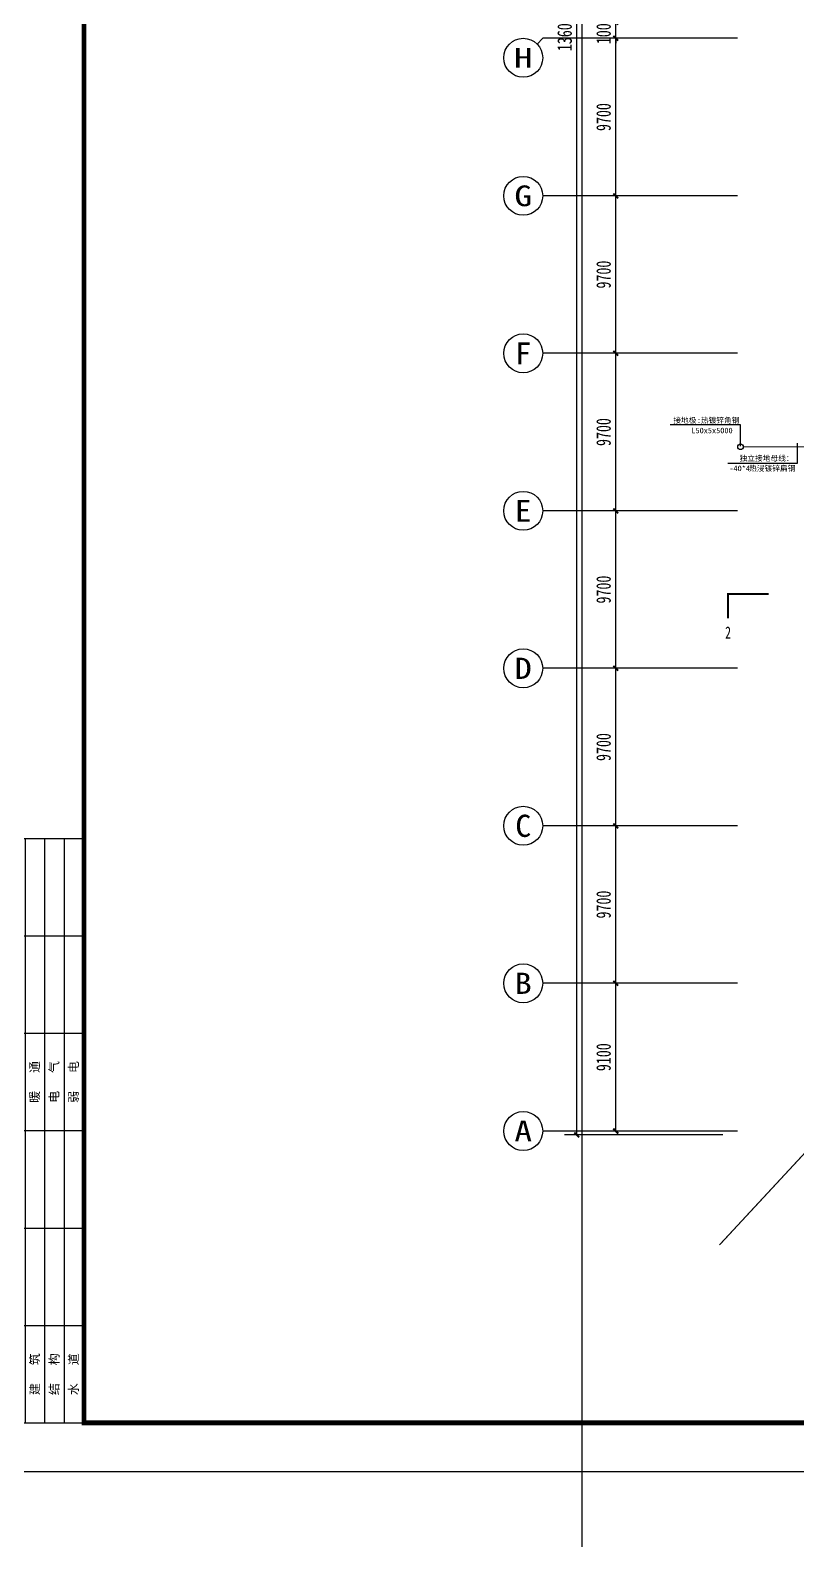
# Model space of a CAD drawing. Header units: millimetres. Extents: x -633009578 to 5705885, y -633235091 to 2571734.
# Drawn here: x 3738444 to 3785736, y 2035000 to 2128035 of the extents above; entities that cross this region are included whole.
import ezdxf
from ezdxf.enums import TextEntityAlignment as Align

# ---------------------------------------------------------------- set-up
doc = ezdxf.new("R2010")
doc.units = ezdxf.units.MM
doc.header["$LTSCALE"] = 1000
doc.header["$MEASUREMENT"] = 0
doc.layers.get('0').update_dxf_attribs({"color": 9})
for name, color, linetype in [('3T_WOOD', 21, 'Continuous'), ('AXIS_TEXT', 7, 'Continuous'), ('C-AXIS(轴号)', 3, 'Continuous'), ('DIM_SYMB', 3, 'Continuous'), ('PUB_TEXT', 7, 'Continuous'), ('电-强电平面-线缆', 3, 'Continuous'), ('电-接地防雷-接地线', 132, 'Continuous'), ('设备-箱柜', 3, 'Continuous'), ('院图签、封面151013$0$PUB_TITLE', 153, 'Continuous'), ('院图签、封面151013$0$图签文字', 4, 'Continuous')]:
    doc.layers.add(name, color=color, linetype=linetype)
doc.styles.add('_TCH_AXIS', font='simhei.ttf', dxfattribs={"bigfont": 'GBCBIG'})
doc.styles.add('_TCH_DIM_T3', font='simhei.ttf', dxfattribs={"width": 0.707, "bigfont": 'GBCBIG'})
doc.styles.add('_TCH_LABEL', font='simhei.ttf', dxfattribs={"bigfont": 'GBCBIG'})
doc.styles.add('COMPLEX', font='simhei.ttf')
doc.styles.add('ELEC-DIM', font='simhei.ttf')
doc.styles.get("Standard").update_dxf_attribs({"font": 'simhei.ttf', "bigfont": 'hztxt.shx'})
doc.styles.add('院图签、封面151013$0$-仿宋_GB2312', font='simhei.ttf')
doc.styles.add('院图签、封面151013$0$-宋体', font='simhei.ttf', dxfattribs={"width": 0.8})
doc.linetypes.add('GDLine', pattern='A,1,-3,5.8,["|",Standard,S=4,R=-45,X=-1.407,Y=-0.7],-0.1,["|",Standard,S=4,R=-45,X=-1.407,Y=-0.7],-0.1,["|",Standard,S=4,R=-45,X=-1.407,Y=-0.7],-0.1,["|",Standard,S=4,R=-45,X=-1.407,Y=-0.7],-0.1,5.8,-3,1', length=20)
doc.dimstyles.new('_TCH_ARCH&&300', dxfattribs={"dimtxt": 892.5, "dimasz": 300, "dimexe": 750, "dimexo": 900, "dimgap": 300, "dimtad": 1, "dimdec": 0, "dimzin": 0, "dimdsep": 46, "dimtxsty": '_TCH_DIM_T3', "dimblk": 'ARCHTICK', "dimcen": 0.09, "dimclrt": 7, "dimazin": 2, "dimtfac": 1, "dimtdec": 0, "dimtix": 1, "dimtmove": 2, "dimatfit": 3, "dimfxl": 1, "dimtolj": 1, "dimtzin": 0, "dimarcsym": 0})

# ---------------------------------------------------------------- blocks, each defined once
blk = doc.blocks.new('_ArchTick')
at = {"color": 0, "linetype": 'ByBlock', "const_width": 0.4}
blk.add_lwpolyline([(-0.5, -0.5), (0.5, 0.5)], dxfattribs=at)
blk = doc.blocks.new('*D557')
at = {"layer": 'C-AXIS(轴号)', "color": 0, "lineweight": -2, "transparency": 16777216}
for p, q in [((1116041, 1518097), (1106291, 1518097)), ((1107041, 1382017), (1107041, 1518097)), ((1116041, 1382017), (1106291, 1382017))]:
    blk.add_line(p, q, dxfattribs=at)
at = {"layer": 'Defpoints', "color": 0, "transparency": 16777216}
for p in [(1107041, 1518097), (1116941, 1518097), (1116941, 1382017)]:
    blk.add_point(p, dxfattribs=at)
at = {"layer": 'C-AXIS(轴号)', "color": 0, "linetype": 'ByBlock', "lineweight": -2, "transparency": 16777216, "xscale": 300, "yscale": 300, "zscale": 300}
for p, rotation in [((1107041, 1518097), 90), ((1107041, 1382017), 270)]:
    blk.add_blockref('_ArchTick', p, dxfattribs=dict(at, rotation=rotation))
at = {"layer": 'C-AXIS(轴号)', "color": 7, "transparency": 16777216, "insert": (1106294, 1450057), "char_height": 892.5, "attachment_point": 5, "rotation": 90, "style": '_TCH_DIM_T3'}
blk.add_mtext('\\A1;136080', dxfattribs=at)
blk = doc.blocks.new('*D575')
at = {"layer": 'C-AXIS(轴号)', "color": 0, "lineweight": -2, "transparency": 16777216}
for p, q in [((1116041, 1391357), (1108691, 1391357)), ((1109441, 1382257), (1109441, 1391357)), ((1116041, 1382257), (1108691, 1382257))]:
    blk.add_line(p, q, dxfattribs=at)
at = {"layer": 'Defpoints', "color": 0, "transparency": 16777216}
for p in [(1109441, 1391357), (1116941, 1391357), (1116941, 1382257)]:
    blk.add_point(p, dxfattribs=at)
at = {"layer": 'C-AXIS(轴号)', "color": 0, "linetype": 'ByBlock', "lineweight": -2, "transparency": 16777216, "xscale": 300, "yscale": 300, "zscale": 300}
for p, rotation in [((1109441, 1391357), 90), ((1109441, 1382257), 270)]:
    blk.add_blockref('_ArchTick', p, dxfattribs=dict(at, rotation=rotation))
at = {"layer": 'C-AXIS(轴号)', "color": 7, "transparency": 16777216, "insert": (1108694, 1386807), "char_height": 892.5, "attachment_point": 5, "rotation": 90, "style": '_TCH_DIM_T3'}
blk.add_mtext('\\A1;9100', dxfattribs=at)
blk = doc.blocks.new('*D576')
at = {"layer": 'C-AXIS(轴号)', "color": 0, "lineweight": -2, "transparency": 16777216}
for p, q in [((1116041, 1401057), (1108691, 1401057)), ((1109441, 1391357), (1109441, 1401057)), ((1116041, 1391357), (1108691, 1391357))]:
    blk.add_line(p, q, dxfattribs=at)
at = {"layer": 'Defpoints', "color": 0, "transparency": 16777216}
for p in [(1109441, 1401057), (1116941, 1401057), (1116941, 1391357)]:
    blk.add_point(p, dxfattribs=at)
at = {"layer": 'C-AXIS(轴号)', "color": 0, "linetype": 'ByBlock', "lineweight": -2, "transparency": 16777216, "xscale": 300, "yscale": 300, "zscale": 300}
for p, rotation in [((1109441, 1401057), 90), ((1109441, 1391357), 270)]:
    blk.add_blockref('_ArchTick', p, dxfattribs=dict(at, rotation=rotation))
at = {"layer": 'C-AXIS(轴号)', "color": 7, "transparency": 16777216, "insert": (1108694, 1396207), "char_height": 892.5, "attachment_point": 5, "rotation": 90, "style": '_TCH_DIM_T3'}
blk.add_mtext('\\A1;9700', dxfattribs=at)
blk = doc.blocks.new('*D577')
at = {"layer": 'C-AXIS(轴号)', "color": 0, "lineweight": -2, "transparency": 16777216}
for p, q in [((1116041, 1410757), (1108691, 1410757)), ((1109441, 1401057), (1109441, 1410757)), ((1116041, 1401057), (1108691, 1401057))]:
    blk.add_line(p, q, dxfattribs=at)
at = {"layer": 'Defpoints', "color": 0, "transparency": 16777216}
for p in [(1109441, 1410757), (1116941, 1410757), (1116941, 1401057)]:
    blk.add_point(p, dxfattribs=at)
at = {"layer": 'C-AXIS(轴号)', "color": 0, "linetype": 'ByBlock', "lineweight": -2, "transparency": 16777216, "xscale": 300, "yscale": 300, "zscale": 300}
for p, rotation in [((1109441, 1410757), 90), ((1109441, 1401057), 270)]:
    blk.add_blockref('_ArchTick', p, dxfattribs=dict(at, rotation=rotation))
at = {"layer": 'C-AXIS(轴号)', "color": 7, "transparency": 16777216, "insert": (1108694, 1405907), "char_height": 892.5, "attachment_point": 5, "rotation": 90, "style": '_TCH_DIM_T3'}
blk.add_mtext('\\A1;9700', dxfattribs=at)
blk = doc.blocks.new('*D578')
at = {"layer": 'C-AXIS(轴号)', "color": 0, "lineweight": -2, "transparency": 16777216}
for p, q in [((1116041, 1420457), (1108691, 1420457)), ((1109441, 1410757), (1109441, 1420457)), ((1116041, 1410757), (1108691, 1410757))]:
    blk.add_line(p, q, dxfattribs=at)
at = {"layer": 'Defpoints', "color": 0, "transparency": 16777216}
for p in [(1109441, 1420457), (1116941, 1420457), (1116941, 1410757)]:
    blk.add_point(p, dxfattribs=at)
at = {"layer": 'C-AXIS(轴号)', "color": 0, "linetype": 'ByBlock', "lineweight": -2, "transparency": 16777216, "xscale": 300, "yscale": 300, "zscale": 300}
for p, rotation in [((1109441, 1420457), 90), ((1109441, 1410757), 270)]:
    blk.add_blockref('_ArchTick', p, dxfattribs=dict(at, rotation=rotation))
at = {"layer": 'C-AXIS(轴号)', "color": 7, "transparency": 16777216, "insert": (1108694, 1415607), "char_height": 892.5, "attachment_point": 5, "rotation": 90, "style": '_TCH_DIM_T3'}
blk.add_mtext('\\A1;9700', dxfattribs=at)
blk = doc.blocks.new('*D579')
at = {"layer": 'C-AXIS(轴号)', "color": 0, "lineweight": -2, "transparency": 16777216}
for p, q in [((1116041, 1430157), (1108691, 1430157)), ((1109441, 1420457), (1109441, 1430157)), ((1116041, 1420457), (1108691, 1420457))]:
    blk.add_line(p, q, dxfattribs=at)
at = {"layer": 'Defpoints', "color": 0, "transparency": 16777216}
for p in [(1109441, 1430157), (1116941, 1430157), (1116941, 1420457)]:
    blk.add_point(p, dxfattribs=at)
at = {"layer": 'C-AXIS(轴号)', "color": 0, "linetype": 'ByBlock', "lineweight": -2, "transparency": 16777216, "xscale": 300, "yscale": 300, "zscale": 300}
for p, rotation in [((1109441, 1430157), 90), ((1109441, 1420457), 270)]:
    blk.add_blockref('_ArchTick', p, dxfattribs=dict(at, rotation=rotation))
at = {"layer": 'C-AXIS(轴号)', "color": 7, "transparency": 16777216, "insert": (1108694, 1425307), "char_height": 892.5, "attachment_point": 5, "rotation": 90, "style": '_TCH_DIM_T3'}
blk.add_mtext('\\A1;9700', dxfattribs=at)
blk = doc.blocks.new('*D580')
at = {"layer": 'C-AXIS(轴号)', "color": 0, "lineweight": -2, "transparency": 16777216}
for p, q in [((1116041, 1439857), (1108691, 1439857)), ((1109441, 1430157), (1109441, 1439857)), ((1116041, 1430157), (1108691, 1430157))]:
    blk.add_line(p, q, dxfattribs=at)
at = {"layer": 'Defpoints', "color": 0, "transparency": 16777216}
for p in [(1109441, 1439857), (1116941, 1439857), (1116941, 1430157)]:
    blk.add_point(p, dxfattribs=at)
at = {"layer": 'C-AXIS(轴号)', "color": 0, "linetype": 'ByBlock', "lineweight": -2, "transparency": 16777216, "xscale": 300, "yscale": 300, "zscale": 300}
for p, rotation in [((1109441, 1439857), 90), ((1109441, 1430157), 270)]:
    blk.add_blockref('_ArchTick', p, dxfattribs=dict(at, rotation=rotation))
at = {"layer": 'C-AXIS(轴号)', "color": 7, "transparency": 16777216, "insert": (1108694, 1435007), "char_height": 892.5, "attachment_point": 5, "rotation": 90, "style": '_TCH_DIM_T3'}
blk.add_mtext('\\A1;9700', dxfattribs=at)
blk = doc.blocks.new('*D581')
at = {"layer": 'C-AXIS(轴号)', "color": 0, "lineweight": -2, "transparency": 16777216}
for p, q in [((1116041, 1449557), (1108691, 1449557)), ((1109441, 1439857), (1109441, 1449557)), ((1116041, 1439857), (1108691, 1439857))]:
    blk.add_line(p, q, dxfattribs=at)
at = {"layer": 'Defpoints', "color": 0, "transparency": 16777216}
for p in [(1109441, 1449557), (1116941, 1449557), (1116941, 1439857)]:
    blk.add_point(p, dxfattribs=at)
at = {"layer": 'C-AXIS(轴号)', "color": 0, "linetype": 'ByBlock', "lineweight": -2, "transparency": 16777216, "xscale": 300, "yscale": 300, "zscale": 300}
for p, rotation in [((1109441, 1449557), 90), ((1109441, 1439857), 270)]:
    blk.add_blockref('_ArchTick', p, dxfattribs=dict(at, rotation=rotation))
at = {"layer": 'C-AXIS(轴号)', "color": 7, "transparency": 16777216, "insert": (1108694, 1444707), "char_height": 892.5, "attachment_point": 5, "rotation": 90, "style": '_TCH_DIM_T3'}
blk.add_mtext('\\A1;9700', dxfattribs=at)
blk = doc.blocks.new('*D582')
at = {"layer": 'C-AXIS(轴号)', "color": 0, "lineweight": -2, "transparency": 16777216}
for p, q in [((1116041, 1450557), (1108691, 1450557)), ((1109441, 1450557), (1109441, 1450857)), ((1109441, 1449557), (1109441, 1450557)), ((1116041, 1449557), (1108691, 1449557)), ((1109441, 1449557), (1109441, 1449257))]:
    blk.add_line(p, q, dxfattribs=at)
at = {"layer": 'Defpoints', "color": 0, "transparency": 16777216}
for p in [(1109441, 1450557), (1116941, 1450557), (1116941, 1449557)]:
    blk.add_point(p, dxfattribs=at)
at = {"layer": 'C-AXIS(轴号)', "color": 0, "linetype": 'ByBlock', "lineweight": -2, "transparency": 16777216, "xscale": 300, "yscale": 300, "zscale": 300}
for p, rotation in [((1109441, 1450557), 270), ((1109441, 1449557), 90)]:
    blk.add_blockref('_ArchTick', p, dxfattribs=dict(at, rotation=rotation))
at = {"layer": 'C-AXIS(轴号)', "color": 7, "transparency": 16777216, "insert": (1108694, 1450057), "char_height": 892.5, "attachment_point": 5, "rotation": 90, "style": '_TCH_DIM_T3'}
blk.add_mtext('\\A1;1000', dxfattribs=at)
blk = doc.blocks.new('_AXISO')
blk.add_circle((0, 0), 0.5)
at = {"layer": 'AXIS_TEXT', "style": 'COMPLEX', "width": 1.041667}
blk.add_attdef('A', text='', height=0.56, dxfattribs=at).set_placement((-0.25, -0.28), (0.25, -0.28), align=Align.FIT)
blk = doc.blocks.new('院图签、封面151013$0$$titleblk$00000094')
at = {"layer": '院图签、封面151013$0$PUB_TITLE'}
for p, q in [((-120, 16), (0, 16)), ((-120, 16), (-120, 0)), ((-100, 16), (-100, 0)), ((-80, 16), (-80, 0)), ((-60, 16), (-60, 0)), ((-40, 16), (-40, 0)), ((-20, 16), (-20, 0)), ((0, 16), (0, 0)), ((-120, 12), (0, 12)), ((-120, 8), (0, 8)), ((-120, 4), (0, 4)), ((-120, 0), (0, 0))]:
    blk.add_line(p, q, dxfattribs=at)
at = {"layer": '院图签、封面151013$0$PUB_TITLE', "style": '院图签、封面151013$0$-仿宋_GB2312'}
for s, p in [('专   业', (-110, 13.2)), ('姓   名', (-90, 13.2)), ('日   期', (-70, 13.2)), ('专   业', (-50, 13.2)), ('姓   名', (-30, 13.2)), ('日   期', (-10, 13.2)), ('建   筑', (-110, 9.2)), ('暖   通', (-50, 9.2)), ('结   构', (-110, 5.2)), ('电   气', (-50, 5.2)), ('水   道', (-110, 1.2)), ('弱   电', (-50, 1.2))]:
    blk.add_text(s, height=1.8, dxfattribs=at).set_placement(p, align=Align.CENTER)
blk = doc.blocks.new('建筑图框_A1')
at = {"layer": '院图签、封面151013$0$PUB_TITLE'}
blk.add_lwpolyline([(0, 0), (84100, 0), (84100, 59400), (0, 59400)], close=True, dxfattribs=at)
at = {"layer": '院图签、封面151013$0$PUB_TITLE', "const_width": 100}
blk.add_lwpolyline([(2500, 1000), (83100, 1000), (83100, 58400), (2500, 58400)], close=True, dxfattribs=at)
at = {"layer": '院图签、封面151013$0$PUB_TITLE', "xscale": 100, "yscale": 100, "zscale": 100, "rotation": 89.99999999999999}
blk.add_blockref('院图签、封面151013$0$$titleblk$00000094', (2500, 13000), dxfattribs=at)
at = {"layer": '院图签、封面151013$0$图签文字', "color": 6, "style": '院图签、封面151013$0$-宋体'}
for tag, height, width, p in [('工程主持人', 400, 0.8, (79991, 29506)), ('审定', 400, 0.8, (79991, 28706)), ('审核', 400, 0.8, (79991, 27906)), ('专业负责人', 400, 0.8, (79991, 27106)), ('校对', 400, 0.8, (79991, 26306)), ('设计', 400, 0.8, (79991, 25506)), ('方案设计人', 400, 0.8, (79991, 24707)), ('工程编号', 300, 0.7, (81000, 8700)), ('版次', 300, 0.7, (78738, 3006)), ('日期', 300, 0.7, (82038, 3000)), ('图号', 200, 0.7, (82538, 2400)), ('比例', 300, 0.7, (78738, 2200)), ('图号_X施', 300, 0.7, (81538, 2200)), ('图号_总数', 200, 0.7, (82538, 2000))]:
    blk.add_attdef(tag, text='', height=height, dxfattribs=dict(at, width=width)).set_placement(p, align=Align.MIDDLE_CENTER)
at = {"layer": '院图签、封面151013$0$图签文字', "color": 6, "style": '院图签、封面151013$0$-宋体', "width": 0.7}
for tag, p in [('建设单位_001', (80936, 7446)), ('工程名称_001', (80934, 6045)), ('图名_001', (79743, 4060))]:
    blk.add_attdef(tag, p, '', height=300, dxfattribs=at)
blk = doc.blocks.new('9-29-1')
at = {"layer": 'C-AXIS(轴号)'}
for p, q in [((1104589.1, 1449205.6), (1104940.6, 1449557.1)), ((1116940.6, 1449557.1), (1104940.6, 1449557.1)), ((1116940.6, 1439857.1), (1104940.6, 1439857.1)), ((1116940.6, 1430157.1), (1104940.6, 1430157.1)), ((1116940.6, 1420457.1), (1104940.6, 1420457.1)), ((1116940.6, 1410757.1), (1104940.6, 1410757.1)), ((1116940.6, 1401057.1), (1104940.6, 1401057.1)), ((1116940.6, 1391357.1), (1104940.6, 1391357.1)), ((1116940.6, 1382257.1), (1104940.6, 1382257.1))]:
    blk.add_line(p, q, dxfattribs=at)
at = {"layer": 'DIM_SYMB', "const_width": 125}
blk.add_lwpolyline([(1116358.3, 1413837.1), (1116358.3, 1415337.1), (1118858.3, 1415337.1)], dxfattribs=at)
at = {"layer": 'C-AXIS(轴号)'}
ref = blk.add_blockref('_AXISO', (1103740.6, 1448357.1), dxfattribs=dict(at, xscale=2400, yscale=2400, zscale=2400))
ref.add_attrib('A', 'H', dxfattribs={"layer": 'AXIS_TEXT', "height": 1216.6, "style": '_TCH_AXIS'}).set_placement((1103161.3, 1447748.8), (1104319.9, 1447748.8), align=Align.FIT)
ref = blk.add_blockref('_AXISO', (1103740.6, 1439857.1), dxfattribs=dict(at, xscale=2400, yscale=2400, zscale=2400))
ref.add_attrib('A', 'G', dxfattribs={"layer": 'AXIS_TEXT', "height": 1275.6, "style": '_TCH_AXIS'}).set_placement((1103193.9, 1439219.3), (1104287.3, 1439219.3), align=Align.FIT)
ref = blk.add_blockref('_AXISO', (1103740.6, 1430157.1), dxfattribs=dict(at, xscale=2400, yscale=2400, zscale=2400))
ref.add_attrib('A', 'F', dxfattribs={"layer": 'AXIS_TEXT', "height": 1336.3, "style": '_TCH_AXIS'}).set_placement((1103231.5, 1429489), (1104249.7, 1429489), align=Align.FIT)
ref = blk.add_blockref('_AXISO', (1103740.6, 1420457.1), dxfattribs=dict(at, xscale=2400, yscale=2400, zscale=2400))
ref.add_attrib('A', 'E', dxfattribs={"layer": 'AXIS_TEXT', "height": 1336.3, "style": '_TCH_AXIS'}).set_placement((1103231.5, 1419789), (1104249.7, 1419789), align=Align.FIT)
ref = blk.add_blockref('_AXISO', (1103740.6, 1410757.1), dxfattribs=dict(at, xscale=2400, yscale=2400, zscale=2400))
ref.add_attrib('A', 'D', dxfattribs={"layer": 'AXIS_TEXT', "height": 1305.8, "style": '_TCH_AXIS'}).set_placement((1103212.1, 1410104.2), (1104269.1, 1410104.2), align=Align.FIT)
ref = blk.add_blockref('_AXISO', (1103740.6, 1401057.1), dxfattribs=dict(at, xscale=2400, yscale=2400, zscale=2400))
ref.add_attrib('A', 'C', dxfattribs={"layer": 'AXIS_TEXT', "height": 1367.1, "style": '_TCH_AXIS'}).set_placement((1103252.4, 1400373.6), (1104228.8, 1400373.6), align=Align.FIT)
ref = blk.add_blockref('_AXISO', (1103740.6, 1391357.1), dxfattribs=dict(at, xscale=2400, yscale=2400, zscale=2400))
ref.add_attrib('A', 'B', dxfattribs={"layer": 'AXIS_TEXT', "height": 1305.8, "style": '_TCH_AXIS'}).set_placement((1103212.1, 1390704.2), (1104269.1, 1390704.2), align=Align.FIT)
ref = blk.add_blockref('_AXISO', (1103740.6, 1382257.1), dxfattribs=dict(at, xscale=2400, yscale=2400, zscale=2400))
ref.add_attrib('A', 'A', dxfattribs={"layer": 'AXIS_TEXT', "height": 1275.6, "style": '_TCH_AXIS'}).set_placement((1103193.9, 1381619.3), (1104287.3, 1381619.3), align=Align.FIT)
at = {"layer": 'PUB_TEXT', "style": '_TCH_LABEL', "width": 0.705882}
blk.add_text('2', height=743.8, dxfattribs=at).set_placement((1116183.3, 1412590.2))
at = {"layer": 'C-AXIS(轴号)'}
for p1, p2, distance, picture, middle in [((1116940.6, 1382017.1), (1116940.6, 1518097.1), 9900, '*D557', (1106294.3, 1450057.1)), ((1116940.6, 1449557.1), (1116940.6, 1450557.1), 7500, '*D582', (1108694.3, 1450057.1)), ((1116940.6, 1439857.1), (1116940.6, 1449557.1), 7500, '*D581', (1108694.3, 1444707.1)), ((1116940.6, 1430157.1), (1116940.6, 1439857.1), 7500, '*D580', (1108694.3, 1435007.1)), ((1116940.6, 1420457.1), (1116940.6, 1430157.1), 7500, '*D579', (1108694.3, 1425307.1)), ((1116940.6, 1410757.1), (1116940.6, 1420457.1), 7500, '*D578', (1108694.3, 1415607.1)), ((1116940.6, 1401057.1), (1116940.6, 1410757.1), 7500, '*D577', (1108694.3, 1405907.1)), ((1116940.6, 1391357.1), (1116940.6, 1401057.1), 7500, '*D576', (1108694.3, 1396207.1)), ((1116940.6, 1382257.1), (1116940.6, 1391357.1), 7500, '*D575', (1108694.3, 1386807.1))]:
    dim = blk.add_aligned_dim(p1=p1, p2=p2, distance=distance, dimstyle='_TCH_ARCH&&300', dxfattribs=at)
    dim.commit()
    dim.dimension.update_dxf_attribs({"geometry": picture, "text_midpoint": middle})

msp = doc.modelspace()

# ---------------------------------------------------------------- linework, layer by layer
msp.add_circle((3782208.1, 2102375.7), 170)
at = {"layer": '3T_WOOD', "elevation": 0}
msp.add_lwpolyline([(2974832.1, 2253885), (3772422.7, 2253885), (3772422.7, 1815059), (2974832.1, 1815059)], close=True, dxfattribs=at)
at = {"layer": '电-强电平面-线缆', "color": 1, "linetype": 'Continuous', "const_width": 60}
msp.add_lwpolyline([(3787138.9, 2102375.7), (3782378.1, 2102375.7)], dxfattribs=at)
at = {"layer": '电-接地防雷-接地线', "linetype": 'GDLine', "ltscale": 0.1, "const_width": 75}
msp.add_lwpolyline([(3787434, 2060247.9), (3780911.8, 2053223)], dxfattribs=at)
at = {"layer": '设备-箱柜', "color": 6}
for p, q in [((3782212, 2103738), (3777875.6, 2103738)), ((3782212, 2102409.5), (3782212, 2103738)), ((3785692.9, 2102603.9), (3785692.9, 2101340.3)), ((3785692.9, 2101340.3), (3781424.8, 2101340.3))]:
    msp.add_line(p, q, dxfattribs=at)

# ---------------------------------------------------------------- block references
at = {"layer": '3T_WOOD'}
msp.add_blockref('9-29-1', (2665079.4, 677977.5), dxfattribs=at)
at = {"layer": '设备-箱柜', "xscale": 3, "yscale": 3}
msp.add_blockref('建筑图框_A1', (3734255.4, 2039260.2, 0), dxfattribs=at)

# ---------------------------------------------------------------- texts
at = {"layer": '设备-箱柜', "color": 6, "style": 'ELEC-DIM'}
for s, height, p in [('接地极', 339.87, (3778063.9, 2103843.4)), ('L50x5x5000', 339.87, (3779179.8, 2103212.5)), (':', 339.9, (3779522.1, 2103843.4)), ('热镀锌角钢', 339.87, (3779765.2, 2103843.4)), ('独立接地母线：', 339.87, (3782148.8, 2101501)), ('-40*4', 339.87, (3781519.1, 2100880.6)), ('热浸镀锌扁钢', 339.87, (3782734.3, 2100880.6))]:
    msp.add_text(s, height=height, dxfattribs=at).set_placement(p)

doc.saveas('drawing.dxf')
